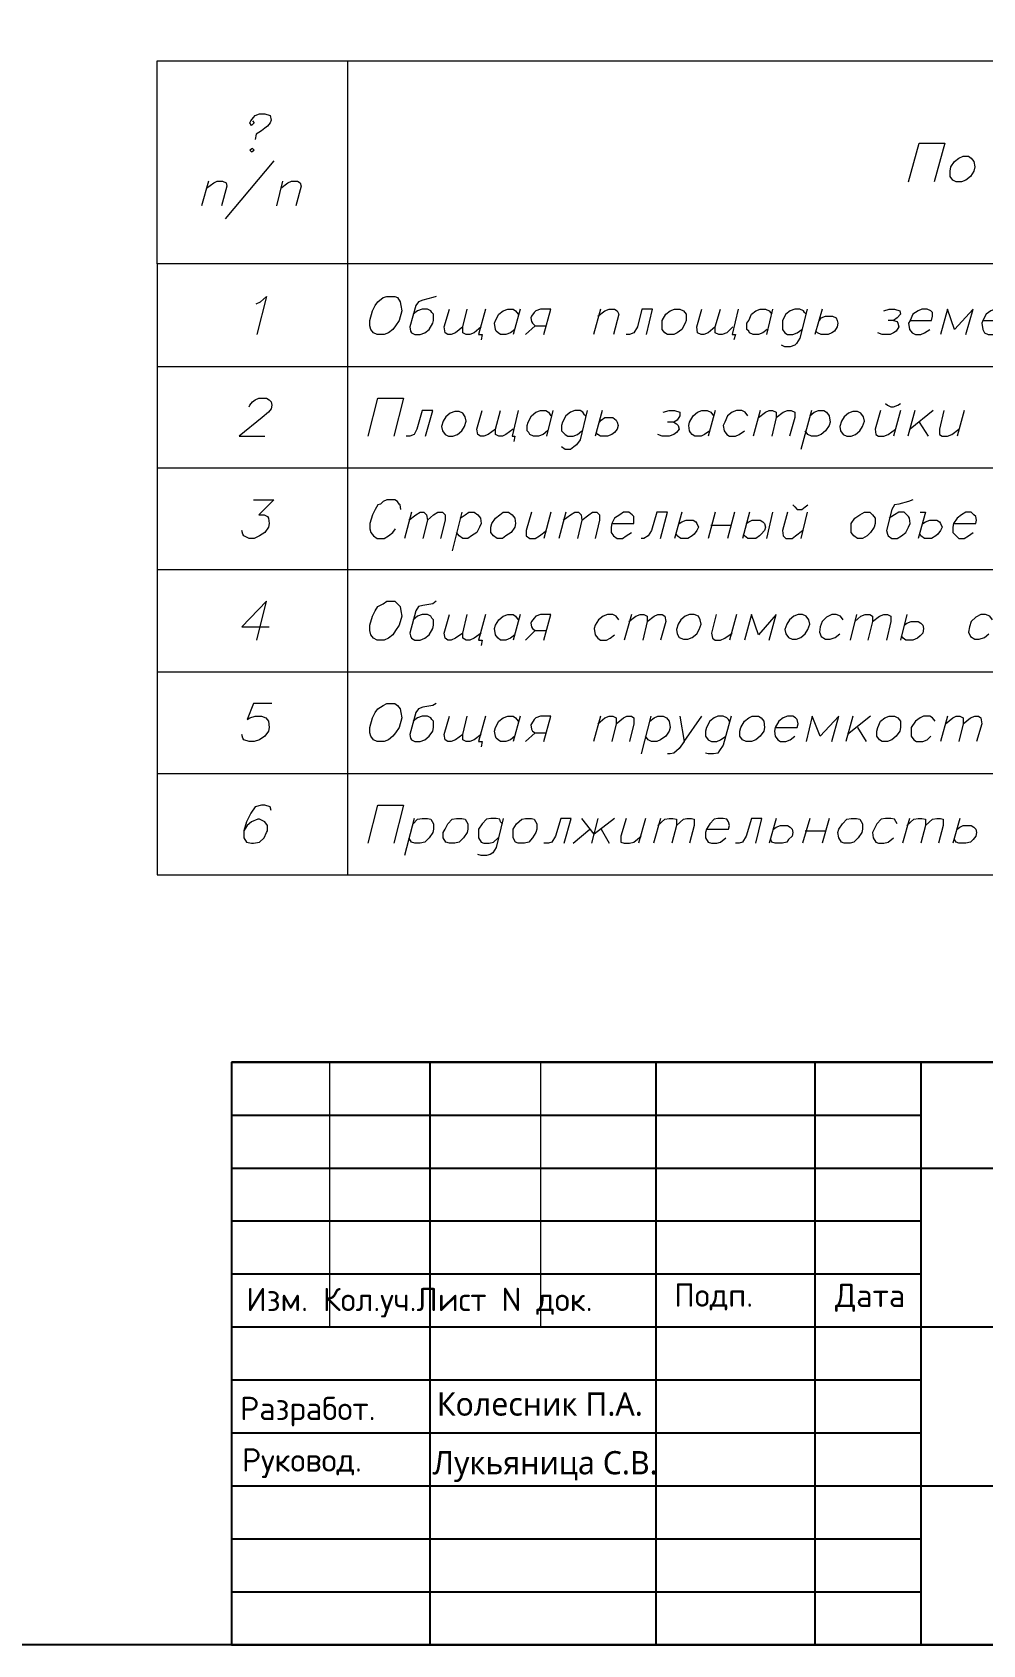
# Model space of a CAD drawing. Extents: x -39.3 to 16.4, y 0 to 11.7.
# Drawn here: x 12.346 to 14.14, y 0 to 3.044 of the extents above; entities that cross this region are included whole.
import ezdxf

# ---------------------------------------------------------------- set-up
doc = ezdxf.new("R2010")
doc.units = 0
doc.header["$MEASUREMENT"] = 0
doc.layers.add('PDF _Геометрия', color=7, linetype='Continuous')
doc.layers.add('PDF _Текст', color=7, linetype='Continuous')
doc.styles.add('PDF ISOCPEUR', font='isocpeur.ttf')
doc.styles.add('PDF Segoe UI Italic', font='segoeuii.ttf')

msp = doc.modelspace()

# ---------------------------------------------------------------- linework, layer by layer
at = {"layer": 'PDF _Геометрия', "lineweight": 25}
msp.add_lwpolyline([(0.1083, 0), (0.1083, 11.69), (16.425, 11.69), (16.425, 0)], close=True, dxfattribs=at)
at = {"layer": 'PDF _Геометрия', "lineweight": 13}
for points in [[(16.425, 2.99), (16.425, 2.6067), (12.5817, 2.6067), (12.5817, 2.99)], [(12.7617, 2.825), (12.7567, 2.8217), (12.76, 2.8183), (12.765, 2.8217)], [(14.1033, 2.81), (14.1133, 2.81), (14.1183, 2.8067), (14.1233, 2.8), (14.125, 2.79), (14.1233, 2.7817), (14.1167, 2.7717), (14.1083, 2.765), (14.1, 2.7617), (14.09, 2.7617), (14.0833, 2.765), (14.0783, 2.7717), (14.0783, 2.7817), (14.08, 2.79), (14.0867, 2.8), (14.095, 2.8067)], [(13.015, 2.545), (13.03, 2.545), (13.035, 2.5433), (13.04, 2.535), (13.0417, 2.5283), (13.0433, 2.5183), (13.0383, 2.5), (13.0317, 2.49), (13.0267, 2.4833), (13.0183, 2.4767), (13.01, 2.4733), (12.9967, 2.4733), (12.99, 2.4767), (12.985, 2.4833), (12.9833, 2.49), (12.9833, 2.5), (12.9883, 2.5183), (12.9933, 2.5283), (12.9983, 2.535), (13.0083, 2.5433)], [(13.5583, 2.5217), (13.5683, 2.5217), (13.575, 2.5183), (13.58, 2.5117), (13.58, 2.5), (13.5783, 2.495), (13.5717, 2.4833), (13.5633, 2.4767), (13.5567, 2.4733), (13.545, 2.4733), (13.54, 2.4767), (13.535, 2.4833), (13.535, 2.495), (13.535, 2.5), (13.5417, 2.5117), (13.55, 2.5183)], [(13.1583, 2.325), (13.1517, 2.3283), (13.1433, 2.3283), (13.135, 2.325), (13.1267, 2.3183), (13.1217, 2.31), (13.1183, 2.3), (13.12, 2.2917), (13.125, 2.285), (13.1317, 2.2817), (13.14, 2.2817), (13.1483, 2.285), (13.1567, 2.2917), (13.1617, 2.3), (13.165, 2.31), (13.1633, 2.3183)], [(13.91, 2.325), (13.9033, 2.3283), (13.895, 2.3283), (13.8867, 2.325), (13.8783, 2.3183), (13.8733, 2.31), (13.87, 2.3), (13.8717, 2.2917), (13.8767, 2.285), (13.8833, 2.2817), (13.8917, 2.2817), (13.9, 2.285), (13.9083, 2.2917), (13.9133, 2.3), (13.9167, 2.31), (13.915, 2.3183)], [(13.235, 2.1383), (13.245, 2.1383), (13.2517, 2.1333), (13.2567, 2.1267), (13.2583, 2.1167), (13.2567, 2.11), (13.25, 2.1), (13.24, 2.0933), (13.2333, 2.0883), (13.2233, 2.0883), (13.2167, 2.0933), (13.2117, 2.1), (13.2117, 2.11), (13.2133, 2.1167), (13.22, 2.1267), (13.2283, 2.1333)], [(13.9167, 2.1383), (13.9267, 2.1383), (13.9317, 2.1333), (13.9367, 2.1267), (13.9367, 2.1167), (13.935, 2.11), (13.9283, 2.1), (13.9217, 2.0933), (13.9133, 2.0883), (13.9033, 2.0883), (13.8967, 2.0933), (13.8917, 2.1), (13.8917, 2.11), (13.8917, 2.1167), (13.8983, 2.1267), (13.9083, 2.1333)], [(13.015, 1.97), (13.03, 1.97), (13.035, 1.965), (13.04, 1.96), (13.0417, 1.9517), (13.0433, 1.9417), (13.0383, 1.925), (13.0317, 1.915), (13.0267, 1.9067), (13.0183, 1.9), (13.01, 1.8967), (12.9967, 1.8967), (12.99, 1.9), (12.985, 1.9067), (12.9833, 1.915), (12.9833, 1.925), (12.9883, 1.9417), (12.9933, 1.9517), (12.9983, 1.96), (13.0083, 1.965)], [(13.6033, 1.9417), (13.595, 1.945), (13.5867, 1.945), (13.5783, 1.9417), (13.57, 1.935), (13.565, 1.9267), (13.5617, 1.9167), (13.5633, 1.9083), (13.5667, 1.9017), (13.575, 1.8983), (13.5833, 1.8983), (13.5917, 1.9017), (13.6, 1.9083), (13.605, 1.9167), (13.6083, 1.9267), (13.6067, 1.935)], [(13.8067, 1.9417), (13.8, 1.945), (13.7917, 1.945), (13.7833, 1.9417), (13.775, 1.935), (13.77, 1.9267), (13.7667, 1.9167), (13.7683, 1.9083), (13.7733, 1.9017), (13.78, 1.8983), (13.7883, 1.8983), (13.7967, 1.9017), (13.805, 1.9083), (13.81, 1.9167), (13.8133, 1.9267), (13.8117, 1.935)], [(13.015, 1.7767), (13.03, 1.7767), (13.035, 1.7733), (13.04, 1.7667), (13.0417, 1.76), (13.0433, 1.75), (13.0383, 1.7317), (13.0317, 1.7217), (13.0267, 1.715), (13.0183, 1.7083), (13.01, 1.705), (12.9967, 1.705), (12.99, 1.7083), (12.985, 1.715), (12.9833, 1.7217), (12.9833, 1.7317), (12.9883, 1.75), (12.9933, 1.76), (12.9983, 1.7667), (13.0083, 1.7733)], [(13.705, 1.7533), (13.7167, 1.7533), (13.7217, 1.75), (13.7267, 1.7433), (13.7283, 1.7317), (13.7267, 1.725), (13.72, 1.715), (13.7117, 1.7083), (13.7033, 1.705), (13.6933, 1.705), (13.6867, 1.7083), (13.6817, 1.715), (13.6817, 1.725), (13.6833, 1.7317), (13.69, 1.7433), (13.6983, 1.75)], [(13.9633, 1.7533), (13.9733, 1.7533), (13.98, 1.75), (13.985, 1.7433), (13.985, 1.7317), (13.9833, 1.725), (13.9767, 1.715), (13.9683, 1.7083), (13.96, 1.705), (13.95, 1.705), (13.945, 1.7083), (13.94, 1.715), (13.94, 1.725), (13.9417, 1.7317), (13.9467, 1.7433), (13.955, 1.75)], [(13.1467, 1.56), (13.1567, 1.56), (13.1633, 1.5583), (13.1683, 1.55), (13.1683, 1.54), (13.1667, 1.5333), (13.16, 1.5233), (13.1517, 1.515), (13.1433, 1.5133), (13.1333, 1.5133), (13.1267, 1.515), (13.1217, 1.5233), (13.1217, 1.5333), (13.125, 1.54), (13.13, 1.55), (13.1383, 1.5583)], [(13.2767, 1.56), (13.2883, 1.56), (13.2933, 1.5583), (13.2983, 1.55), (13.2983, 1.54), (13.2967, 1.5333), (13.29, 1.5233), (13.2833, 1.515), (13.275, 1.5133), (13.2633, 1.5133), (13.2583, 1.515), (13.2533, 1.5233), (13.2533, 1.5333), (13.2533, 1.54), (13.26, 1.55), (13.27, 1.5583)], [(13.8917, 1.56), (13.9017, 1.56), (13.9083, 1.5583), (13.9133, 1.55), (13.9133, 1.54), (13.9117, 1.5333), (13.905, 1.5233), (13.8967, 1.515), (13.89, 1.5133), (13.8783, 1.5133), (13.8733, 1.515), (13.8683, 1.5233), (13.8667, 1.5333), (13.8683, 1.54), (13.875, 1.55), (13.8833, 1.5583)]]:
    msp.add_lwpolyline(points, close=True, dxfattribs=at)
for points in [[(12.9417, 1.4533), (12.9417, 1.645), (12.9417, 1.8367), (12.9417, 2.03), (12.9417, 2.2217), (12.9417, 2.4133), (12.9417, 2.6067), (12.9417, 2.99)], [(12.7617, 2.8767), (12.765, 2.8733), (12.76, 2.8683), (12.7567, 2.8733), (12.7583, 2.8767), (12.7633, 2.8833), (12.7667, 2.8867), (12.775, 2.89), (12.785, 2.89), (12.795, 2.8867), (12.7967, 2.8783), (12.795, 2.8733), (12.79, 2.8667), (12.785, 2.8633), (12.7783, 2.8583), (12.7683, 2.8517), (12.7667, 2.8417)], [(14, 2.7617), (14.02, 2.835), (14.0683, 2.835), (14.0483, 2.7617)], [(12.8017, 2.8017), (12.71, 2.6917)], [(12.6783, 2.7633), (12.665, 2.7167)], [(12.675, 2.75), (12.6883, 2.76), (12.695, 2.7633), (12.705, 2.7633), (12.7117, 2.76), (12.7133, 2.7533), (12.7033, 2.7167)], [(12.8183, 2.7633), (12.8067, 2.7167)], [(12.815, 2.75), (12.8283, 2.76), (12.835, 2.7633), (12.8467, 2.7633), (12.8517, 2.76), (12.8533, 2.7533), (12.8433, 2.7167)], [(12.5817, 2.6067), (12.5817, 2.4133), (16.425, 2.4133), (16.425, 2.6067)], [(12.7683, 2.5317), (12.7767, 2.535), (12.7883, 2.545), (12.77, 2.4733)], [(13.1083, 2.545), (13.1017, 2.5433), (13.0833, 2.5383), (13.075, 2.535), (13.07, 2.5283), (13.0583, 2.4883), (13.06, 2.48), (13.0617, 2.4767), (13.0683, 2.4733), (13.0783, 2.4733), (13.0867, 2.4767), (13.095, 2.4833), (13.1017, 2.495), (13.1033, 2.5), (13.1033, 2.5117), (13.1, 2.515), (13.0983, 2.5183), (13.0917, 2.5217), (13.0817, 2.5217), (13.0733, 2.5183), (13.065, 2.5117)], [(13.1583, 2.4883), (13.145, 2.4767), (13.1367, 2.4733), (13.13, 2.4733), (13.125, 2.4767), (13.1233, 2.4883), (13.1333, 2.5217)], [(13.1933, 2.4883), (13.18, 2.4767), (13.1717, 2.4733), (13.165, 2.4733), (13.1583, 2.4767), (13.1583, 2.4883), (13.1667, 2.5217)], [(13.2017, 2.5217), (13.1883, 2.4733), (13.195, 2.4733), (13.1933, 2.4633)], [(13.2567, 2.4833), (13.2483, 2.4767), (13.24, 2.4733), (13.23, 2.4733), (13.225, 2.4767), (13.2217, 2.48), (13.22, 2.4833), (13.2183, 2.495), (13.22, 2.5), (13.2267, 2.5117), (13.235, 2.5183), (13.2433, 2.5217), (13.2533, 2.5217), (13.2583, 2.5183), (13.2633, 2.5117)], [(13.2667, 2.5217), (13.2533, 2.4733)], [(13.3117, 2.4733), (13.325, 2.5217), (13.305, 2.5217), (13.2967, 2.5183), (13.2933, 2.515), (13.2883, 2.5083), (13.2867, 2.505), (13.2883, 2.4983), (13.29, 2.495), (13.295, 2.49), (13.3167, 2.49)], [(13.4183, 2.5217), (13.405, 2.4733)], [(13.4133, 2.5083), (13.4267, 2.5183), (13.435, 2.5217), (13.445, 2.5217), (13.45, 2.5183), (13.4533, 2.5117), (13.4433, 2.4733)], [(13.505, 2.4733), (13.5167, 2.5217), (13.4967, 2.5217), (13.4883, 2.4883), (13.4817, 2.4767), (13.4733, 2.4733), (13.4667, 2.4733)], [(13.635, 2.4883), (13.6217, 2.4767), (13.6133, 2.4733), (13.6083, 2.4733), (13.6017, 2.4767), (13.6, 2.4883), (13.61, 2.5217)], [(13.6683, 2.4883), (13.6567, 2.4767), (13.6483, 2.4733), (13.6417, 2.4733), (13.635, 2.4767), (13.635, 2.4883), (13.645, 2.5217)], [(13.6783, 2.5217), (13.6667, 2.4733), (13.6733, 2.4733), (13.67, 2.4633)], [(13.7333, 2.4833), (13.725, 2.4767), (13.7167, 2.4733), (13.7067, 2.4733), (13.7, 2.4767), (13.6983, 2.48), (13.695, 2.4833), (13.695, 2.495), (13.6983, 2.5), (13.7033, 2.5117), (13.7117, 2.5183), (13.72, 2.5217), (13.73, 2.5217), (13.7367, 2.5183), (13.7417, 2.5117)], [(13.7433, 2.5217), (13.7317, 2.4733)], [(13.8083, 2.5217), (13.795, 2.4667), (13.7883, 2.4567), (13.785, 2.4533), (13.7767, 2.45), (13.7667, 2.45), (13.76, 2.4533)], [(13.8067, 2.5117), (13.8033, 2.515), (13.8017, 2.5183), (13.795, 2.5217), (13.785, 2.5217), (13.7767, 2.5183), (13.7683, 2.5117), (13.7617, 2.5), (13.7617, 2.495), (13.7617, 2.4833), (13.7667, 2.4767), (13.7717, 2.4733), (13.7817, 2.4733), (13.79, 2.4767), (13.7983, 2.4833)], [(13.8367, 2.5217), (13.8233, 2.4733)], [(13.8317, 2.5), (13.835, 2.505), (13.8433, 2.5083), (13.8533, 2.5083), (13.8567, 2.5083), (13.8633, 2.505), (13.865, 2.5), (13.8667, 2.495), (13.865, 2.4883), (13.86, 2.48), (13.855, 2.4767), (13.8483, 2.4733), (13.835, 2.4733), (13.8283, 2.4767), (13.825, 2.48)], [(13.9717, 2.5), (13.9783, 2.4983), (13.98, 2.495), (13.9817, 2.4883), (13.9767, 2.48), (13.9717, 2.4767), (13.965, 2.4733), (13.95, 2.4733), (13.9417, 2.4767)], [(13.9533, 2.5183), (13.9633, 2.5217), (13.9733, 2.5217), (13.9833, 2.5183), (13.985, 2.5117), (13.9783, 2.505), (13.9717, 2.5), (13.9617, 2.5)], [(14.0033, 2.5), (14.0433, 2.5), (14.045, 2.5083), (14.045, 2.515), (14.0417, 2.5183), (14.035, 2.5217), (14.025, 2.5217), (14.0183, 2.5183), (14.0083, 2.5117), (14.0033, 2.5), (14, 2.495), (14.0017, 2.4833), (14.0067, 2.4767), (14.0133, 2.4733), (14.0233, 2.4733), (14.03, 2.4767), (14.04, 2.4833)], [(14.1083, 2.4733), (14.1217, 2.5217), (14.0867, 2.4833), (14.0733, 2.5217), (14.06, 2.4733)], [(14.14, 2.5), (14.1817, 2.5), (14.1833, 2.5083), (14.1817, 2.515), (14.1783, 2.5183), (14.1733, 2.5217), (14.1633, 2.5217), (14.155, 2.5183), (14.1467, 2.5117), (14.14, 2.5), (14.1383, 2.495), (14.14, 2.4833), (14.1433, 2.4767), (14.15, 2.4733), (14.16, 2.4733), (14.1683, 2.4767), (14.1767, 2.4833)], [(13.2767, 2.4733), (13.295, 2.49)], [(12.5817, 2.4133), (12.5817, 2.2217), (16.425, 2.2217), (16.425, 2.4133)], [(12.755, 2.3367), (12.7567, 2.34), (12.7617, 2.3467), (12.7667, 2.35), (12.7733, 2.3533), (12.7883, 2.3533), (12.7933, 2.35), (12.7967, 2.3467), (12.7983, 2.34), (12.7967, 2.3333), (12.7917, 2.3267), (12.78, 2.3167), (12.7367, 2.2817), (12.785, 2.2817)], [(12.98, 2.2817), (12.9983, 2.3533), (13.0467, 2.3533), (13.0283, 2.2817)], [(13.0883, 2.2817), (13.1017, 2.33), (13.0817, 2.33), (13.0717, 2.295), (13.0667, 2.285), (13.0583, 2.2817), (13.0517, 2.2817)], [(13.22, 2.295), (13.2067, 2.285), (13.1983, 2.2817), (13.1917, 2.2817), (13.1867, 2.285), (13.185, 2.295), (13.195, 2.33)], [(13.2533, 2.295), (13.24, 2.285), (13.2333, 2.2817), (13.2267, 2.2817), (13.22, 2.285), (13.22, 2.295), (13.23, 2.33)], [(13.2633, 2.33), (13.2517, 2.2817), (13.2567, 2.2817), (13.255, 2.2717)], [(13.3183, 2.2917), (13.31, 2.285), (13.3017, 2.2817), (13.2917, 2.2817), (13.285, 2.285), (13.2833, 2.2883), (13.28, 2.2917), (13.28, 2.3017), (13.2817, 2.3083), (13.2883, 2.32), (13.2967, 2.3267), (13.305, 2.33), (13.315, 2.33), (13.32, 2.3267), (13.325, 2.32)], [(13.3283, 2.33), (13.3167, 2.2817)], [(13.39, 2.32), (13.3883, 2.3217), (13.385, 2.3267), (13.38, 2.33), (13.37, 2.33), (13.3617, 2.3267), (13.3533, 2.32), (13.3467, 2.3083), (13.345, 2.3017), (13.345, 2.2917), (13.3517, 2.285), (13.3567, 2.2817), (13.3667, 2.2817), (13.375, 2.285), (13.3833, 2.2917)], [(13.3933, 2.33), (13.38, 2.275), (13.3733, 2.265), (13.3683, 2.2617), (13.3617, 2.2567), (13.3517, 2.2567), (13.345, 2.2617)], [(13.4217, 2.33), (13.4083, 2.2817)], [(13.4167, 2.3083), (13.42, 2.3117), (13.4267, 2.3167), (13.4383, 2.3167), (13.4417, 2.3167), (13.4483, 2.3117), (13.45, 2.3083), (13.4517, 2.3017), (13.45, 2.295), (13.445, 2.2883), (13.44, 2.285), (13.4317, 2.2817), (13.4183, 2.2817), (13.4133, 2.285), (13.41, 2.2883)], [(13.5367, 2.3267), (13.5483, 2.33), (13.5583, 2.33), (13.5683, 2.3267), (13.5683, 2.32), (13.5633, 2.3117), (13.5567, 2.3083), (13.545, 2.3083)], [(13.625, 2.2917), (13.615, 2.285), (13.6083, 2.2817), (13.5967, 2.2817), (13.5917, 2.285), (13.5883, 2.2883), (13.5867, 2.2917), (13.585, 2.3017), (13.5867, 2.3083), (13.5933, 2.32), (13.6017, 2.3267), (13.61, 2.33), (13.62, 2.33), (13.6267, 2.3267), (13.6317, 2.32)], [(13.635, 2.33), (13.6217, 2.2817)], [(13.6967, 2.32), (13.6917, 2.3267), (13.685, 2.33), (13.675, 2.33), (13.6667, 2.3267), (13.6583, 2.32), (13.6533, 2.3083), (13.65, 2.3017), (13.6517, 2.2917), (13.6567, 2.285), (13.6617, 2.2817), (13.6733, 2.2817), (13.68, 2.285), (13.69, 2.2917)], [(13.72, 2.33), (13.7067, 2.2817)], [(13.7167, 2.3167), (13.73, 2.3267), (13.7367, 2.33), (13.7433, 2.33), (13.75, 2.3267), (13.75, 2.3167), (13.7417, 2.2817)], [(13.75, 2.3167), (13.7633, 2.3267), (13.7717, 2.33), (13.7783, 2.33), (13.785, 2.3267), (13.785, 2.3167), (13.775, 2.2817)], [(13.8167, 2.33), (13.7967, 2.2567)], [(13.8133, 2.32), (13.8217, 2.3267), (13.83, 2.33), (13.84, 2.33), (13.845, 2.3267), (13.85, 2.32), (13.8517, 2.3083), (13.85, 2.3017), (13.8433, 2.2917), (13.835, 2.285), (13.8267, 2.2817), (13.8167, 2.2817), (13.81, 2.285), (13.805, 2.2917)], [(13.9467, 2.33), (13.9367, 2.295), (13.9383, 2.285), (13.9433, 2.2817), (13.9533, 2.2817), (13.9617, 2.285), (13.975, 2.295)], [(13.9567, 2.3433), (13.96, 2.34), (13.9667, 2.3367), (13.9717, 2.3367), (13.98, 2.34), (13.985, 2.3433)], [(13.985, 2.33), (13.9717, 2.2817)], [(14.0117, 2.33), (13.9983, 2.2817)], [(14.0467, 2.33), (14.0033, 2.295)], [(14.0667, 2.33), (14.0583, 2.295), (14.0583, 2.285), (14.0633, 2.2817), (14.0733, 2.2817), (14.0817, 2.285), (14.095, 2.295)], [(14.105, 2.33), (14.0917, 2.2817)], [(13.5567, 2.3083), (13.5617, 2.305), (13.565, 2.3017), (13.5667, 2.295), (13.5617, 2.2883), (13.5567, 2.285), (13.5483, 2.2817), (13.535, 2.2817), (13.5267, 2.285)], [(14.02, 2.3083), (14.0367, 2.2817)], [(12.5817, 2.2217), (12.5817, 2.03), (16.425, 2.03), (16.425, 2.2217)], [(12.7633, 2.1617), (12.8017, 2.1617), (12.7733, 2.1333), (12.7833, 2.1333), (12.79, 2.13), (12.7917, 2.1267), (12.7933, 2.1167), (12.7917, 2.11), (12.785, 2.1), (12.775, 2.0933), (12.765, 2.0883), (12.755, 2.0883), (12.745, 2.0933), (12.7433, 2.0967), (12.7417, 2.1033)], [(13.0417, 2.1433), (13.04, 2.1517), (13.0383, 2.1533), (13.035, 2.1583), (13.03, 2.1617), (13.015, 2.1617), (13.0083, 2.1583), (13.0033, 2.1533), (12.9983, 2.1517), (12.9933, 2.1433), (12.9883, 2.1333), (12.9833, 2.1167), (12.9833, 2.1067), (12.985, 2.1), (12.99, 2.0933), (12.9967, 2.0883), (13.01, 2.0883), (13.0183, 2.0933), (13.0267, 2.1), (13.0317, 2.1067)], [(14.0083, 2.1617), (14, 2.1583), (13.9817, 2.1533), (13.9733, 2.1517), (13.9683, 2.1433), (13.9583, 2.1033), (13.96, 2.0967), (13.9617, 2.0933), (13.9683, 2.0883), (13.9783, 2.0883), (13.9867, 2.0933), (13.995, 2.1), (14, 2.11), (14.0033, 2.1167), (14.0017, 2.1267), (14, 2.13), (13.9967, 2.1333), (13.9917, 2.1383), (13.9817, 2.1383), (13.9733, 2.1333), (13.9633, 2.1267)], [(13.0617, 2.1383), (13.0483, 2.0883)], [(13.0567, 2.1233), (13.07, 2.1333), (13.0783, 2.1383), (13.085, 2.1383), (13.09, 2.1333), (13.0917, 2.1233), (13.0833, 2.0883)], [(13.0917, 2.1233), (13.1033, 2.1333), (13.1117, 2.1383), (13.12, 2.1383), (13.125, 2.1333), (13.125, 2.1233), (13.1167, 2.0883)], [(13.1567, 2.1383), (13.1383, 2.065)], [(13.1533, 2.1267), (13.1633, 2.1333), (13.17, 2.1383), (13.18, 2.1383), (13.1867, 2.1333), (13.1917, 2.1267), (13.1933, 2.1167), (13.19, 2.11), (13.185, 2.1), (13.175, 2.0933), (13.1683, 2.0883), (13.1583, 2.0883), (13.1517, 2.0933), (13.1467, 2.1)], [(13.2883, 2.1383), (13.2783, 2.1033), (13.2783, 2.0933), (13.285, 2.0883), (13.295, 2.0883), (13.3033, 2.0933), (13.3167, 2.1033)], [(13.325, 2.1383), (13.3117, 2.0883)], [(13.3533, 2.1383), (13.34, 2.0883)], [(13.3483, 2.1233), (13.3617, 2.1333), (13.37, 2.1383), (13.3767, 2.1383), (13.3817, 2.1333), (13.3833, 2.1233), (13.375, 2.0883)], [(13.3833, 2.1233), (13.3967, 2.1333), (13.4033, 2.1383), (13.4117, 2.1383), (13.4167, 2.1333), (13.4167, 2.1233), (13.4083, 2.0883)], [(13.44, 2.1167), (13.4817, 2.1167), (13.4817, 2.1233), (13.4817, 2.13), (13.4783, 2.1333), (13.4717, 2.1383), (13.4617, 2.1383), (13.455, 2.1333), (13.445, 2.1267), (13.44, 2.1167), (13.4383, 2.11), (13.4383, 2.1), (13.4433, 2.0933), (13.45, 2.0883), (13.46, 2.0883), (13.4667, 2.0933), (13.4767, 2.1)], [(13.5317, 2.0883), (13.545, 2.1383), (13.525, 2.1383), (13.515, 2.1033), (13.5083, 2.0933), (13.5, 2.0883), (13.495, 2.0883)], [(13.5717, 2.1383), (13.5583, 2.0883)], [(13.635, 2.1383), (13.6217, 2.0883)], [(13.6717, 2.1383), (13.6583, 2.0883)], [(13.7, 2.1383), (13.6867, 2.0883)], [(13.7433, 2.1383), (13.7317, 2.0883)], [(13.7717, 2.1383), (13.7617, 2.1033), (13.7633, 2.0933), (13.7683, 2.0883), (13.78, 2.0883), (13.7867, 2.0933), (13.8, 2.1033)], [(13.7817, 2.1517), (13.785, 2.1483), (13.79, 2.1433), (13.7983, 2.1433), (13.805, 2.1483), (13.81, 2.1517)], [(13.8083, 2.1383), (13.7967, 2.0883)], [(14.0217, 2.1383), (14.0317, 2.1383), (14.0183, 2.0883)], [(14.085, 2.1167), (14.1267, 2.1167), (14.1283, 2.1233), (14.1267, 2.13), (14.1233, 2.1333), (14.1183, 2.1383), (14.1083, 2.1383), (14.1, 2.1333), (14.0917, 2.1267), (14.085, 2.1167), (14.0833, 2.11), (14.0833, 2.1), (14.09, 2.0933), (14.095, 2.0883), (14.105, 2.0883), (14.1133, 2.0933), (14.1217, 2.1)], [(13.5667, 2.1167), (13.5717, 2.12), (13.58, 2.1233), (13.59, 2.1233), (13.5933, 2.1233), (13.5983, 2.12), (13.6, 2.1167), (13.6033, 2.11), (13.6, 2.1033), (13.595, 2.0967), (13.5917, 2.0933), (13.5833, 2.0883), (13.57, 2.0883), (13.5633, 2.0933), (13.5617, 2.0967)], [(13.6267, 2.1133), (13.665, 2.1133)], [(13.6933, 2.1167), (13.6983, 2.12), (13.705, 2.1233), (13.7167, 2.1233), (13.72, 2.1233), (13.725, 2.12), (13.7283, 2.1167), (13.73, 2.11), (13.7283, 2.1033), (13.7217, 2.0967), (13.7183, 2.0933), (13.7117, 2.0883), (13.6967, 2.0883), (13.69, 2.0933), (13.6883, 2.0967)], [(14.0267, 2.1167), (14.0317, 2.12), (14.04, 2.1233), (14.05, 2.1233), (14.0533, 2.1233), (14.0583, 2.12), (14.06, 2.1167), (14.0633, 2.11), (14.06, 2.1033), (14.055, 2.0967), (14.0517, 2.0933), (14.0433, 2.0883), (14.03, 2.0883), (14.0233, 2.0933), (14.0217, 2.0967)], [(12.5817, 2.03), (12.5817, 1.8367), (16.425, 1.8367), (16.425, 2.03)], [(12.77, 1.8967), (12.7883, 1.97), (12.7417, 1.9217), (12.7933, 1.9217)], [(13.1083, 1.97), (13.1017, 1.965), (13.0833, 1.9617), (13.075, 1.96), (13.07, 1.9517), (13.0583, 1.91), (13.06, 1.905), (13.0617, 1.9), (13.0683, 1.8967), (13.0783, 1.8967), (13.0867, 1.9), (13.095, 1.9067), (13.1017, 1.9183), (13.1033, 1.925), (13.1033, 1.935), (13.1, 1.9383), (13.0983, 1.9417), (13.0917, 1.945), (13.0817, 1.945), (13.0733, 1.9417), (13.065, 1.935)], [(13.1583, 1.91), (13.145, 1.9), (13.1367, 1.8967), (13.13, 1.8967), (13.125, 1.9), (13.1233, 1.91), (13.1333, 1.945)], [(13.1933, 1.91), (13.18, 1.9), (13.1717, 1.8967), (13.165, 1.8967), (13.1583, 1.9), (13.1583, 1.91), (13.1667, 1.945)], [(13.2017, 1.945), (13.1883, 1.8967), (13.195, 1.8967), (13.1933, 1.8867)], [(13.2567, 1.9067), (13.2483, 1.9), (13.24, 1.8967), (13.23, 1.8967), (13.225, 1.9), (13.2217, 1.905), (13.22, 1.9067), (13.2183, 1.9183), (13.22, 1.925), (13.2267, 1.935), (13.235, 1.9417), (13.2433, 1.945), (13.2533, 1.945), (13.2583, 1.9417), (13.2633, 1.935)], [(13.2667, 1.945), (13.2533, 1.8967)], [(13.3117, 1.8967), (13.325, 1.945), (13.305, 1.945), (13.2967, 1.9417), (13.2933, 1.9383), (13.2883, 1.9317), (13.2867, 1.9283), (13.2883, 1.9217), (13.29, 1.9183), (13.295, 1.915), (13.3167, 1.915)], [(13.4533, 1.935), (13.4483, 1.9417), (13.4417, 1.945), (13.4317, 1.945), (13.4233, 1.9417), (13.415, 1.935), (13.4083, 1.925), (13.4067, 1.9183), (13.4083, 1.9067), (13.4133, 1.9), (13.4183, 1.8967), (13.43, 1.8967), (13.4367, 1.9), (13.445, 1.9067)], [(13.4767, 1.945), (13.4633, 1.8967)], [(13.4717, 1.9317), (13.485, 1.9417), (13.4933, 1.945), (13.5, 1.945), (13.5067, 1.9417), (13.5067, 1.9317), (13.4983, 1.8967)], [(13.5067, 1.9317), (13.52, 1.9417), (13.5267, 1.945), (13.535, 1.945), (13.54, 1.9417), (13.5417, 1.9317), (13.5317, 1.8967)], [(13.6367, 1.945), (13.6283, 1.91), (13.63, 1.9), (13.635, 1.8967), (13.645, 1.8967), (13.6533, 1.9), (13.6667, 1.91)], [(13.675, 1.945), (13.6617, 1.8967)], [(13.7367, 1.8967), (13.75, 1.945), (13.7167, 1.9067), (13.7033, 1.945), (13.69, 1.8967)], [(13.8767, 1.935), (13.8717, 1.9417), (13.8633, 1.945), (13.855, 1.945), (13.845, 1.94), (13.8367, 1.9317), (13.8333, 1.9217), (13.8317, 1.9117), (13.835, 1.9033), (13.8433, 1.8983), (13.8517, 1.8983), (13.8617, 1.9017), (13.87, 1.9083)], [(13.9017, 1.945), (13.89, 1.8967)], [(13.8983, 1.9317), (13.91, 1.9417), (13.9183, 1.945), (13.9267, 1.945), (13.9317, 1.9417), (13.9317, 1.9317), (13.9233, 1.8967)], [(13.9317, 1.9317), (13.945, 1.9417), (13.9533, 1.945), (13.96, 1.945), (13.9667, 1.9417), (13.9667, 1.9317), (13.9583, 1.8967)], [(13.9967, 1.945), (13.985, 1.8967)], [(13.9917, 1.925), (13.9967, 1.9283), (14.005, 1.9317), (14.015, 1.9317), (14.0183, 1.9317), (14.0233, 1.9283), (14.0267, 1.925), (14.0283, 1.9183), (14.0267, 1.91), (14.0217, 1.905), (14.0167, 1.9), (14.0083, 1.8967), (13.995, 1.8967), (13.99, 1.9), (13.9867, 1.905)], [(14.1583, 1.935), (14.1533, 1.9417), (14.145, 1.945), (14.1367, 1.945), (14.1267, 1.94), (14.1183, 1.9317), (14.115, 1.9217), (14.1133, 1.9117), (14.1167, 1.9033), (14.125, 1.8983), (14.1333, 1.8983), (14.1433, 1.9017), (14.1517, 1.9083)], [(13.2767, 1.8967), (13.295, 1.915)], [(12.5817, 1.8367), (12.5817, 1.645), (16.425, 1.645), (16.425, 1.8367)], [(12.7983, 1.7767), (12.7633, 1.7767), (12.7517, 1.7467), (12.7567, 1.75), (12.7667, 1.7533), (12.7783, 1.7533), (12.7867, 1.75), (12.7917, 1.7433), (12.7933, 1.7317), (12.7917, 1.725), (12.785, 1.715), (12.775, 1.7083), (12.765, 1.705), (12.755, 1.705), (12.745, 1.7083), (12.7433, 1.7117), (12.7417, 1.7183)], [(13.1083, 1.7767), (13.1017, 1.7733), (13.0833, 1.77), (13.075, 1.7667), (13.07, 1.76), (13.0583, 1.7183), (13.06, 1.7117), (13.0617, 1.7083), (13.0683, 1.705), (13.0783, 1.705), (13.0867, 1.7083), (13.095, 1.715), (13.1017, 1.725), (13.1033, 1.7317), (13.1033, 1.7433), (13.1, 1.7467), (13.0983, 1.75), (13.0917, 1.7533), (13.0817, 1.7533), (13.0733, 1.75), (13.065, 1.7433)], [(13.1583, 1.7183), (13.145, 1.7083), (13.1367, 1.705), (13.13, 1.705), (13.125, 1.7083), (13.1233, 1.7183), (13.1333, 1.7533)], [(13.1933, 1.7183), (13.18, 1.7083), (13.1717, 1.705), (13.165, 1.705), (13.1583, 1.7083), (13.1583, 1.7183), (13.1667, 1.7533)], [(13.2017, 1.7533), (13.1883, 1.705), (13.195, 1.705), (13.1933, 1.695)], [(13.2567, 1.715), (13.2483, 1.7083), (13.24, 1.705), (13.23, 1.705), (13.225, 1.7083), (13.2217, 1.7117), (13.22, 1.715), (13.2183, 1.725), (13.22, 1.7317), (13.2267, 1.7433), (13.235, 1.75), (13.2433, 1.7533), (13.2533, 1.7533), (13.2583, 1.75), (13.2633, 1.7433)], [(13.2667, 1.7533), (13.2533, 1.705)], [(13.3117, 1.705), (13.325, 1.7533), (13.305, 1.7533), (13.2967, 1.75), (13.2933, 1.7467), (13.2883, 1.7383), (13.2867, 1.7367), (13.2883, 1.7283), (13.29, 1.725), (13.295, 1.7217), (13.3167, 1.7217)], [(13.4183, 1.7533), (13.405, 1.705)], [(13.4133, 1.7383), (13.4267, 1.75), (13.435, 1.7533), (13.4417, 1.7533), (13.4483, 1.75), (13.4483, 1.7383), (13.44, 1.705)], [(13.4483, 1.7383), (13.4617, 1.75), (13.4683, 1.7533), (13.4767, 1.7533), (13.4817, 1.75), (13.4817, 1.7383), (13.4733, 1.705)], [(13.5133, 1.7533), (13.495, 1.6817)], [(13.5117, 1.7433), (13.52, 1.75), (13.5267, 1.7533), (13.5367, 1.7533), (13.5433, 1.75), (13.5483, 1.7433), (13.55, 1.7317), (13.5483, 1.725), (13.5417, 1.715), (13.5317, 1.7083), (13.525, 1.705), (13.515, 1.705), (13.5083, 1.7083), (13.5033, 1.715)], [(13.5683, 1.7533), (13.5767, 1.705), (13.61, 1.7533)], [(13.6617, 1.7433), (13.66, 1.7467), (13.6567, 1.75), (13.65, 1.7533), (13.64, 1.7533), (13.6333, 1.75), (13.625, 1.7433), (13.6183, 1.7317), (13.6167, 1.725), (13.6167, 1.715), (13.6217, 1.7083), (13.6283, 1.705), (13.6383, 1.705), (13.645, 1.7083), (13.655, 1.715)], [(13.665, 1.7533), (13.65, 1.6983), (13.6433, 1.6883), (13.64, 1.6833), (13.6317, 1.6817), (13.6217, 1.6817), (13.6167, 1.6833)], [(13.7483, 1.7317), (13.79, 1.7317), (13.7917, 1.7383), (13.79, 1.7467), (13.7867, 1.75), (13.7817, 1.7533), (13.7717, 1.7533), (13.7633, 1.75), (13.755, 1.7433), (13.7483, 1.7317), (13.7467, 1.725), (13.7483, 1.715), (13.7533, 1.7083), (13.7583, 1.705), (13.7683, 1.705), (13.7767, 1.7083), (13.785, 1.715)], [(13.855, 1.705), (13.8683, 1.7533), (13.8333, 1.715), (13.8183, 1.7533), (13.8067, 1.705)], [(13.895, 1.7533), (13.8817, 1.705)], [(13.9283, 1.7533), (13.885, 1.7183)], [(14.05, 1.7433), (14.045, 1.75), (14.04, 1.7533), (14.0283, 1.7533), (14.0217, 1.75), (14.0133, 1.7433), (14.005, 1.7317), (14.005, 1.725), (14.005, 1.715), (14.01, 1.7083), (14.015, 1.705), (14.0267, 1.705), (14.035, 1.7083), (14.0417, 1.715)], [(14.0733, 1.7533), (14.06, 1.705)], [(14.07, 1.7383), (14.0833, 1.75), (14.09, 1.7533), (14.0967, 1.7533), (14.1033, 1.75), (14.1033, 1.7383), (14.095, 1.705)], [(14.1033, 1.7383), (14.1167, 1.75), (14.125, 1.7533), (14.1317, 1.7533), (14.1367, 1.75), (14.1383, 1.7383), (14.1283, 1.705)], [(13.2767, 1.705), (13.295, 1.7217)], [(13.5767, 1.705), (13.5667, 1.6917), (13.5567, 1.6833), (13.55, 1.6817), (13.545, 1.6817)], [(13.9033, 1.7317), (13.92, 1.705)], [(12.5817, 1.645), (12.5817, 1.4533), (16.425, 1.4533), (16.425, 1.645)], [(12.7967, 1.575), (12.795, 1.5817), (12.785, 1.585), (12.7783, 1.585), (12.7667, 1.5817), (12.7583, 1.57), (12.75, 1.5533), (12.745, 1.5367), (12.745, 1.5233), (12.75, 1.515), (12.76, 1.5133), (12.7633, 1.5133), (12.775, 1.515), (12.7833, 1.5233), (12.7883, 1.5333), (12.79, 1.5367), (12.79, 1.5467), (12.785, 1.5533), (12.775, 1.5583), (12.7717, 1.5583), (12.76, 1.5533), (12.7517, 1.5467), (12.745, 1.5367)], [(12.98, 1.5133), (12.9983, 1.585), (13.0467, 1.585), (13.0283, 1.5133)], [(13.0667, 1.56), (13.0483, 1.49)], [(13.065, 1.55), (13.0733, 1.5583), (13.0817, 1.56), (13.0917, 1.56), (13.0983, 1.5583), (13.1033, 1.55), (13.1033, 1.54), (13.1017, 1.5333), (13.095, 1.5233), (13.0867, 1.515), (13.0783, 1.5133), (13.0683, 1.5133), (13.0617, 1.515), (13.0567, 1.5233)], [(13.235, 1.56), (13.2217, 1.505), (13.215, 1.495), (13.21, 1.4917), (13.2033, 1.49), (13.1933, 1.49), (13.1867, 1.4917)], [(13.2333, 1.55), (13.23, 1.5533), (13.2283, 1.5583), (13.2217, 1.56), (13.2117, 1.56), (13.2033, 1.5583), (13.195, 1.55), (13.1883, 1.54), (13.1883, 1.5333), (13.1883, 1.5233), (13.1933, 1.515), (13.1983, 1.5133), (13.2083, 1.5133), (13.2167, 1.515), (13.225, 1.5233)], [(13.35, 1.5133), (13.3633, 1.56), (13.3433, 1.56), (13.3333, 1.5267), (13.3267, 1.515), (13.32, 1.5133), (13.3117, 1.5133)], [(13.445, 1.56), (13.4067, 1.53), (13.3833, 1.56)], [(13.4133, 1.56), (13.4017, 1.5133)], [(13.4667, 1.56), (13.4567, 1.5267), (13.4567, 1.515), (13.4633, 1.5133), (13.4733, 1.5133), (13.4817, 1.515), (13.495, 1.5267)], [(13.5033, 1.56), (13.49, 1.5133)], [(13.5317, 1.56), (13.5183, 1.5133)], [(13.5267, 1.5467), (13.54, 1.5583), (13.5483, 1.56), (13.555, 1.56), (13.5617, 1.5583), (13.5617, 1.5467), (13.5533, 1.5133)], [(13.5617, 1.5467), (13.575, 1.5583), (13.5817, 1.56), (13.59, 1.56), (13.595, 1.5583), (13.595, 1.5467), (13.5867, 1.5133)], [(13.6183, 1.54), (13.66, 1.54), (13.6617, 1.5467), (13.66, 1.5533), (13.6567, 1.5583), (13.65, 1.56), (13.64, 1.56), (13.6333, 1.5583), (13.625, 1.55), (13.6183, 1.54), (13.6167, 1.5333), (13.6167, 1.5233), (13.6217, 1.515), (13.6283, 1.5133), (13.6383, 1.5133), (13.645, 1.515), (13.655, 1.5233)], [(13.7117, 1.5133), (13.7233, 1.56), (13.7033, 1.56), (13.6933, 1.5267), (13.6867, 1.515), (13.68, 1.5133), (13.6733, 1.5133)], [(13.75, 1.56), (13.7367, 1.5133)], [(13.8133, 1.56), (13.8, 1.5133)], [(13.85, 1.56), (13.8367, 1.5133)], [(13.9783, 1.55), (13.9733, 1.5583), (13.9667, 1.56), (13.9567, 1.56), (13.9483, 1.5583), (13.94, 1.55), (13.935, 1.54), (13.9317, 1.5333), (13.9333, 1.5233), (13.9383, 1.515), (13.9433, 1.5133), (13.9533, 1.5133), (13.9617, 1.515), (13.9717, 1.5233)], [(14.0017, 1.56), (13.9883, 1.5133)], [(13.9967, 1.5467), (14.01, 1.5583), (14.0183, 1.56), (14.025, 1.56), (14.0317, 1.5583), (14.0317, 1.5467), (14.0233, 1.5133)], [(14.0317, 1.5467), (14.045, 1.5583), (14.0533, 1.56), (14.06, 1.56), (14.065, 1.5583), (14.065, 1.5467), (14.0567, 1.5133)], [(14.0967, 1.56), (14.0833, 1.5133)], [(13.3667, 1.5133), (13.3983, 1.54)], [(13.42, 1.54), (13.435, 1.5133)], [(13.745, 1.54), (13.75, 1.5433), (13.7583, 1.5467), (13.7683, 1.5467), (13.7717, 1.5467), (13.7767, 1.5433), (13.78, 1.54), (13.7817, 1.5333), (13.78, 1.5267), (13.7733, 1.52), (13.77, 1.515), (13.7617, 1.5133), (13.7483, 1.5133), (13.7417, 1.515), (13.74, 1.52)], [(13.805, 1.5367), (13.8433, 1.5367)], [(14.0917, 1.54), (14.0967, 1.5433), (14.1033, 1.5467), (14.115, 1.5467), (14.1183, 1.5467), (14.1233, 1.5433), (14.1267, 1.54), (14.1283, 1.5333), (14.1267, 1.5267), (14.1217, 1.52), (14.1167, 1.515), (14.1083, 1.5133), (14.095, 1.5133), (14.09, 1.515), (14.0867, 1.52)]]:
    msp.add_lwpolyline(points, dxfattribs=at)
at = {"layer": 'PDF _Геометрия', "lineweight": 25}
for points in [[(12.7217, 1.1), (12.7217, 0), (16.425, 0), (16.425, 1.1), (16.405, 1.1)], [(12.7217, 1.1), (16.425, 1.1), (12.7217, 1.1)], [(13.0967, 0.0017), (13.0967, 1.1)], [(13.5233, 0), (13.5233, 1.1)], [(13.8233, 1.1), (13.8233, 0)], [(14.0233, 1.1), (14.0233, 0)], [(12.7217, 1), (14.0233, 1)], [(12.7217, 0.9), (14.0233, 0.9), (16.425, 0.9)], [(12.7217, 0.8), (14.0233, 0.8)], [(12.7217, 0.7), (14.0233, 0.7)], [(12.7217, 0.6), (16.425, 0.6)], [(12.7217, 0.5), (14.0233, 0.5)], [(12.7217, 0.4), (14.0233, 0.4)], [(12.7217, 0.3), (14.0233, 0.3), (16.425, 0.3)], [(12.7217, 0.2), (14.0233, 0.2)], [(12.7217, 0.1), (14.0233, 0.1)]]:
    msp.add_lwpolyline(points, dxfattribs=at)
at = {"layer": 'PDF _Геометрия', "color": 251, "lineweight": 20, "true_color": 0x535353}
for points in [[(12.9067, 1.1), (12.9067, 0.6)], [(13.305, 1.1), (13.305, 0.6)]]:
    msp.add_lwpolyline(points, dxfattribs=at)

# ---------------------------------------------------------------- texts
at = {"layer": 'PDF _Текст', "attachment_point": 7}
for s, insert, char_height, style in [('Изм. Кол.уч.Лист N док.', (12.7499, 0.6179), 0.044, 'PDF ISOCPEUR'), ('Подп.', (13.5575, 0.6311), 0.044, 'PDF ISOCPEUR'), ('Дата', (13.8613, 0.6284), 0.044, 'PDF ISOCPEUR'), ('Разработ.', (12.738, 0.4121), 0.044, 'PDF ISOCPEUR'), ('Колесник П.А.', (13.1096, 0.4318), 0.043762, 'PDF Segoe UI Italic'), ('Руковод.', (12.7416, 0.3148), 0.044, 'PDF ISOCPEUR'), ('Лукьяница С.В.', (13.1017, 0.3071), 0.043762, 'PDF Segoe UI Italic')]:
    msp.add_mtext(s, dxfattribs=dict(at, insert=insert, char_height=char_height, style=style))

doc.saveas('drawing.dxf')
